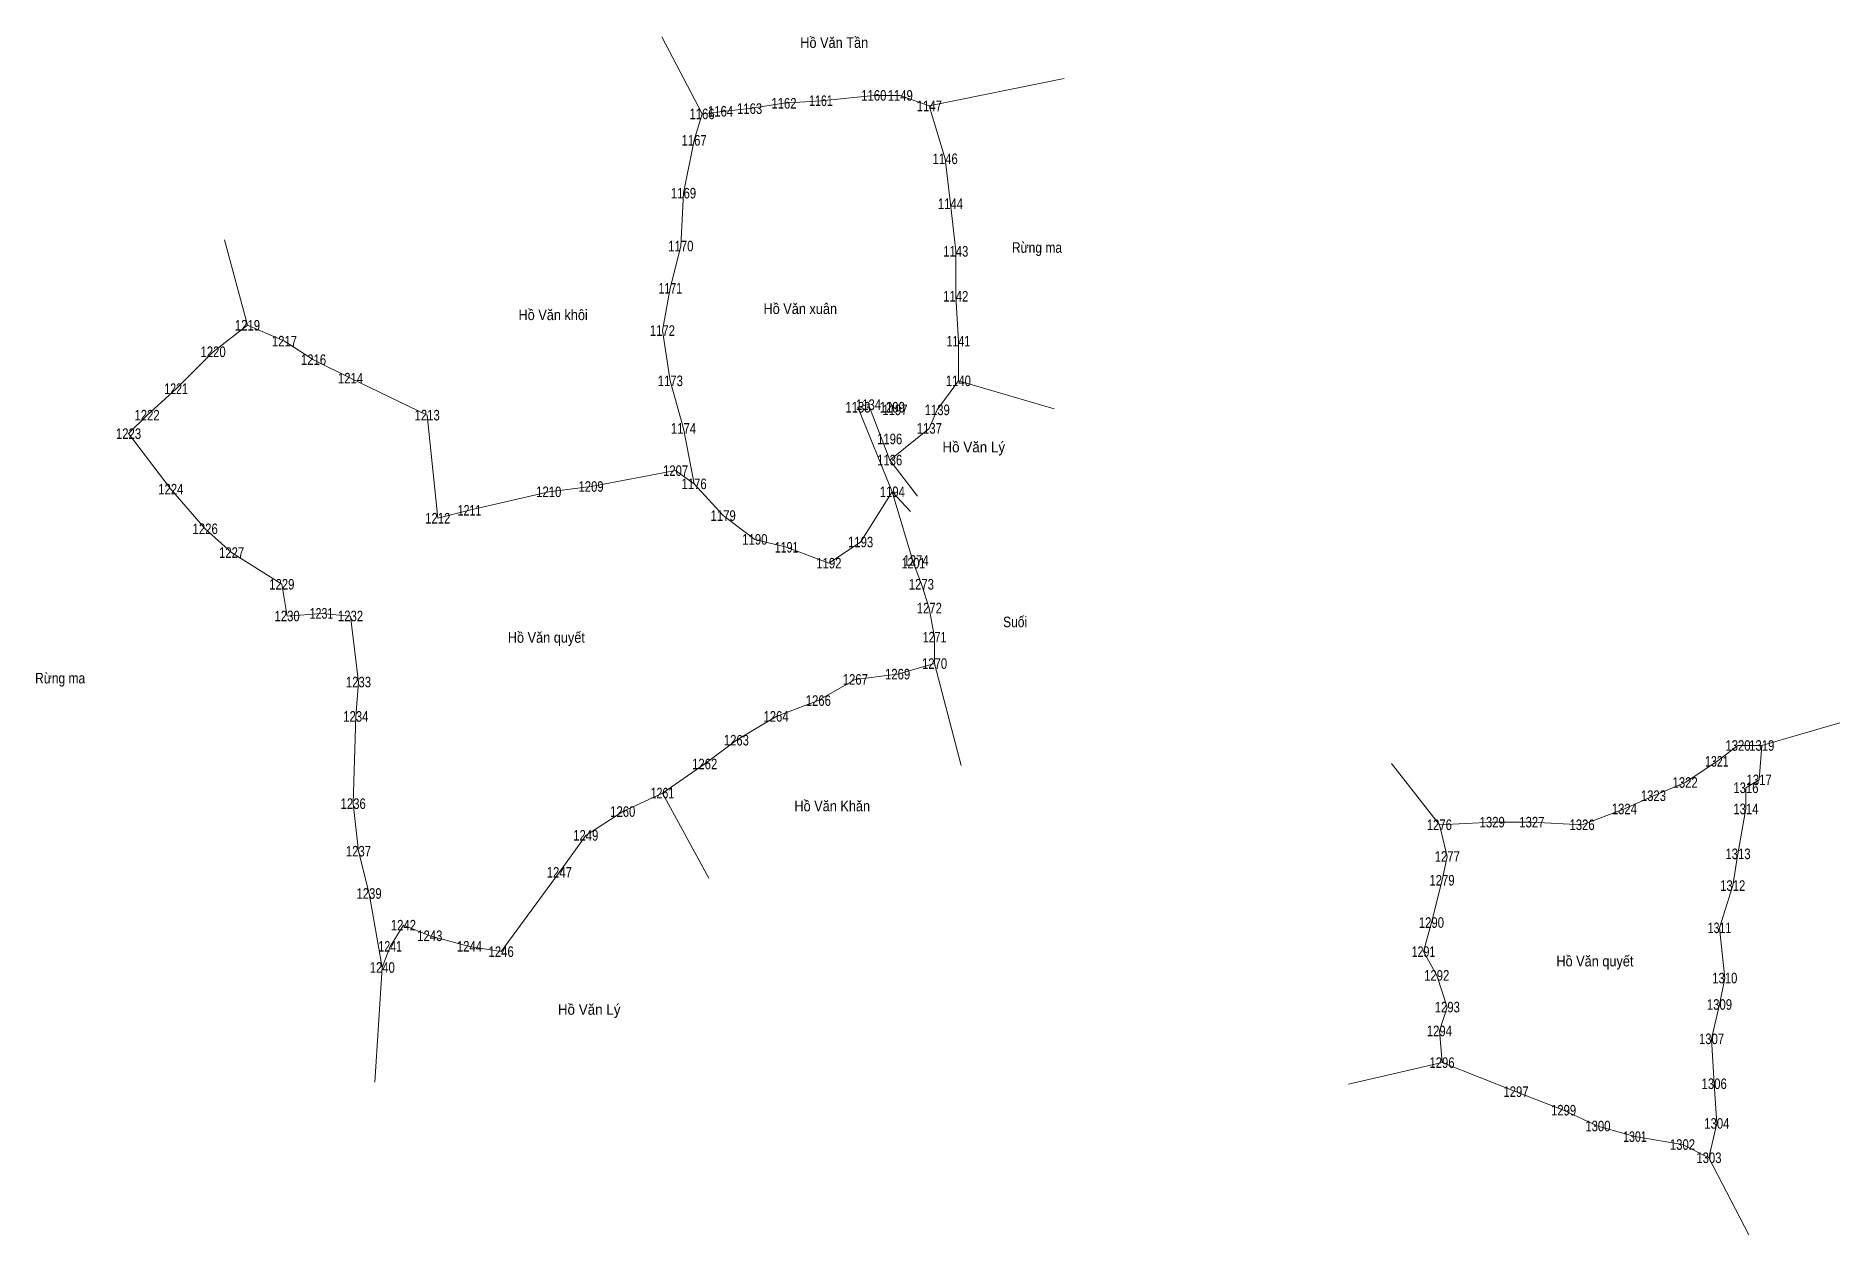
# Model space of a CAD drawing. Header units: metres. Extents: x 531838 to 535029, y 1854631 to 1855963.
# Drawn here: x 534346 to 535029, y 1854631 to 1855084 of the extents above.
import ezdxf
from ezdxf.enums import TextEntityAlignment as Align

# ---------------------------------------------------------------- set-up
doc = ezdxf.new("R2010")
doc.units = ezdxf.units.M
doc.header["$LTSCALE"] = 1.6
doc.layers.add('1', color=7, linetype='Continuous', lineweight=13)
doc.layers.add('10', color=7, linetype='Continuous', lineweight=13)
doc.layers.add('12', color=7, linetype='Continuous')

msp = doc.modelspace()

# ---------------------------------------------------------------- linework, layer by layer
at = {"layer": '1'}
for p, q in [((534999, 1854816), (535028.57, 1854824.62)), ((534877, 1854786), (534858.88, 1854809.21)), ((534878, 1854696), (534842.68, 1854687.83)), ((534979, 1854660), (534994.14, 1854630.8))]:
    msp.add_line(p, q, dxfattribs=at)
msp.add_lwpolyline([(534877, 1854786), (534897, 1854787), (534912, 1854787), (534931, 1854786), (534947, 1854792), (534958, 1854797), (534970, 1854802), (534982, 1854810), (534990, 1854816), (534999, 1854816), (534998, 1854803), (534993, 1854800), (534993, 1854792), (534990, 1854775), (534988, 1854763), (534983, 1854747), (534985, 1854728), (534983, 1854718), (534980, 1854705), (534981, 1854688), (534982, 1854673), (534979, 1854660), (534969, 1854665), (534951, 1854668), (534937, 1854672), (534924, 1854678), (534906, 1854685), (534878, 1854696), (534877, 1854708), (534880, 1854717), (534876, 1854729), (534871, 1854738), (534874, 1854749), (534878, 1854765), (534880, 1854774)], close=True, dxfattribs=at)
at = {"layer": '10'}
for p, q in [((534598, 1855055), (534582.76, 1855084.12)), ((534684, 1855058), (534735.08, 1855068.36)), ((534426, 1854975), (534417.3, 1855007.37)), ((534695, 1854954), (534731.2, 1854943.36)), ((534669, 1854924), (534679.5, 1854910.36)), ((534670, 1854912), (534676.92, 1854904.49)), ((534686, 1854847), (534696.03, 1854808.49)), ((534583, 1854798), (534600.53, 1854765.78)), ((534477, 1854732), (534474.15, 1854688.62))]:
    msp.add_line(p, q, dxfattribs=at)
msp.add_lwpolyline([(534657, 1854944), (534661, 1854945), (534669, 1854924), (534684, 1854936), (534687, 1854943), (534695, 1854954), (534695, 1854969), (534694, 1854986), (534694, 1855003), (534692, 1855021), (534690, 1855038), (534684, 1855058), (534673, 1855062), (534663, 1855062), (534643, 1855060), (534629, 1855059), (534616, 1855057), (534598, 1855055), (534595, 1855045), (534591, 1855025), (534590, 1855005), (534586, 1854989), (534583, 1854973), (534586, 1854954), (534591, 1854936), (534595, 1854915), (534606, 1854903), (534618, 1854894), (534630, 1854891), (534646, 1854885), (534658, 1854893), (534670, 1854912)], close=True, dxfattribs=at)
msp.add_lwpolyline([(534595, 1854915), (534588, 1854920), (534556, 1854914), (534540, 1854912), (534510, 1854905), (534498, 1854902), (534494, 1854941), (534465, 1854955), (534451, 1854962), (534440, 1854969), (534426, 1854975), (534413, 1854965), (534399, 1854951), (534388, 1854941), (534381, 1854934), (534397, 1854913), (534410, 1854898), (534420, 1854889), (534439, 1854877), (534441, 1854865), (534454, 1854866), (534465, 1854865), (534468, 1854840), (534467, 1854827), (534466, 1854794), (534468, 1854776), (534472, 1854760), (534477, 1854732), (534480, 1854740), (534485, 1854748), (534495, 1854744), (534510, 1854740), (534522, 1854738), (534544, 1854768), (534554, 1854782), (534568, 1854791), (534583, 1854798), (534599, 1854809), (534611, 1854818), (534626, 1854827), (534642, 1854833), (534656, 1854841), (534672, 1854843), (534686, 1854847), (534686, 1854857), (534684, 1854868), (534681, 1854877), (534678, 1854885), (534670, 1854912)], dxfattribs=at)

# ---------------------------------------------------------------- texts
for s, width, p in [('Hồ Văn Tần', 0.9, (534648.015, 1855079.98)), ('Rừng ma', 0.85, (534724.745, 1855002.44)), ('Hồ Văn xuân', 0.9, (534635.175, 1854979.28)), ('Hồ Văn khôi', 0.9, (534541.665, 1854976.96)), ('Hồ Văn Lý', 0.95, (534700.825, 1854926.93)), ('Suối', 0.85, (534716.465, 1854860.76)), ('Hồ Văn quyết', 0.9, (534539.09, 1854854.89)), ('Rừng ma', 0.85, (534355.115, 1854839.49)), ('Hồ Văn Khăn', 0.9, (534647.275, 1854791.1)), ('Hồ Văn quyết', 0.9, (534935.86, 1854732.41)), ('Hồ Văn Lý', 0.95, (534555.295, 1854714.11))]:
    msp.add_text(s, height=4, dxfattribs=dict(at, width=width)).set_placement(p, align=Align.CENTER)
at = {"layer": '12'}
for s, width, p in [('1164', 0.8, (534605, 1855054)), ('1163', 0.8, (534616, 1855055)), ('1162', 0.8, (534629, 1855057)), ('1161', 0.75, (534643, 1855058)), ('1160', 0.8, (534662.995, 1855060)), ('1149', 0.8, (534673, 1855060)), ('1147', 0.8, (534684, 1855056)), ('1166', 0.8, (534598, 1855053)), ('1167', 0.8, (534595, 1855043)), ('1146', 0.8, (534690, 1855036)), ('1169', 0.8, (534591, 1855023)), ('1144', 0.8, (534692, 1855019)), ('1170', 0.8, (534589.995, 1855003)), ('1143', 0.8, (534694, 1855001)), ('1171', 0.75, (534586, 1854987)), ('1142', 0.8, (534694, 1854984)), ('1219', 0.8, (534426, 1854973)), ('1217', 0.8, (534440, 1854967)), ('1172', 0.8, (534583, 1854971)), ('1141', 0.75, (534695, 1854967)), ('1220', 0.8, (534412.995, 1854963)), ('1216', 0.8, (534451, 1854960)), ('1214', 0.8, (534465, 1854953)), ('1173', 0.8, (534586, 1854952)), ('1140', 0.8, (534694.995, 1854952)), ('1221', 0.75, (534399, 1854949)), ('1222', 0.8, (534388, 1854939)), ('1213', 0.8, (534494, 1854939)), ('1133', 0.8, (534657, 1854942)), ('1134', 0.8, (534661, 1854943)), ('1200', 0.8, (534669.995, 1854942)), ('1199', 0.8, (534670, 1854942)), ('1197', 0.8, (534671, 1854941)), ('1139', 0.8, (534687, 1854941)), ('1223', 0.8, (534381, 1854932)), ('1174', 0.8, (534591, 1854934)), ('1137', 0.8, (534684, 1854934)), ('1196', 0.8, (534669, 1854930)), ('1207', 0.8, (534588, 1854918)), ('1136', 0.8, (534669, 1854922)), ('1224', 0.8, (534397, 1854911)), ('1209', 0.8, (534556, 1854912)), ('1176', 0.8, (534595, 1854913)), ('1210', 0.8, (534539.995, 1854910)), ('1194', 0.8, (534670, 1854910)), ('1212', 0.8, (534498, 1854900)), ('1211', 0.75, (534510, 1854903)), ('1179', 0.8, (534606, 1854901)), ('1226', 0.8, (534410, 1854896)), ('1190', 0.8, (534617.995, 1854892)), ('1193', 0.8, (534658, 1854891)), ('1227', 0.8, (534420, 1854887)), ('1191', 0.75, (534630, 1854889)), ('1274', 0.8, (534679, 1854884)), ('1192', 0.8, (534646, 1854883)), ('1201', 0.75, (534678, 1854883)), ('1229', 0.8, (534439, 1854875)), ('1273', 0.8, (534681, 1854875)), ('1230', 0.8, (534440.995, 1854863)), ('1231', 0.75, (534454, 1854864)), ('1232', 0.8, (534465, 1854863)), ('1272', 0.8, (534684, 1854866)), ('1271', 0.75, (534686, 1854855)), ('1270', 0.8, (534685.995, 1854845)), ('1233', 0.8, (534468, 1854838)), ('1267', 0.8, (534656, 1854839)), ('1269', 0.8, (534672, 1854841)), ('1266', 0.8, (534642, 1854831)), ('1234', 0.8, (534467, 1854825)), ('1264', 0.8, (534626, 1854825)), ('1263', 0.8, (534611, 1854816)), ('1320', 0.8, (534989.995, 1854814)), ('1319', 0.8, (534999, 1854814)), ('1262', 0.8, (534599, 1854807)), ('1321', 0.75, (534982, 1854808)), ('1261', 0.75, (534583, 1854796)), ('1323', 0.8, (534958, 1854795)), ('1322', 0.8, (534970, 1854800)), ('1316', 0.8, (534993, 1854798)), ('1317', 0.8, (534998, 1854801)), ('1236', 0.8, (534466, 1854792)), ('1260', 0.8, (534567.995, 1854789)), ('1324', 0.8, (534947, 1854790)), ('1314', 0.8, (534993, 1854790)), ('1276', 0.8, (534877, 1854784)), ('1329', 0.8, (534897, 1854785)), ('1327', 0.8, (534912, 1854785)), ('1326', 0.8, (534931, 1854784)), ('1249', 0.8, (534554, 1854780)), ('1237', 0.8, (534468, 1854774)), ('1277', 0.8, (534880, 1854772)), ('1313', 0.8, (534990, 1854773)), ('1247', 0.8, (534544, 1854766)), ('1279', 0.8, (534878, 1854763)), ('1312', 0.8, (534988, 1854761)), ('1239', 0.8, (534472, 1854758)), ('1290', 0.8, (534873.995, 1854747)), ('1242', 0.8, (534485, 1854746)), ('1243', 0.8, (534495, 1854742)), ('1311', 0.75, (534983, 1854745)), ('1241', 0.75, (534480, 1854738)), ('1244', 0.8, (534510, 1854738)), ('1246', 0.8, (534522, 1854736)), ('1291', 0.75, (534871, 1854736)), ('1240', 0.8, (534476.995, 1854730)), ('1292', 0.8, (534876, 1854727)), ('1310', 0.8, (534984.995, 1854726)), ('1293', 0.8, (534880, 1854715)), ('1309', 0.8, (534983, 1854716)), ('1294', 0.8, (534877, 1854706)), ('1307', 0.8, (534980, 1854703)), ('1296', 0.8, (534878, 1854694)), ('1306', 0.8, (534981, 1854686)), ('1297', 0.8, (534906, 1854683)), ('1299', 0.8, (534924, 1854676)), ('1300', 0.8, (534936.995, 1854670)), ('1301', 0.75, (534951, 1854666)), ('1304', 0.8, (534982, 1854671)), ('1302', 0.8, (534969, 1854663)), ('1303', 0.8, (534979, 1854658))]:
    msp.add_text(s, height=4, dxfattribs=dict(at, width=width)).set_placement(p, align=Align.CENTER)

doc.saveas('drawing.dxf')
